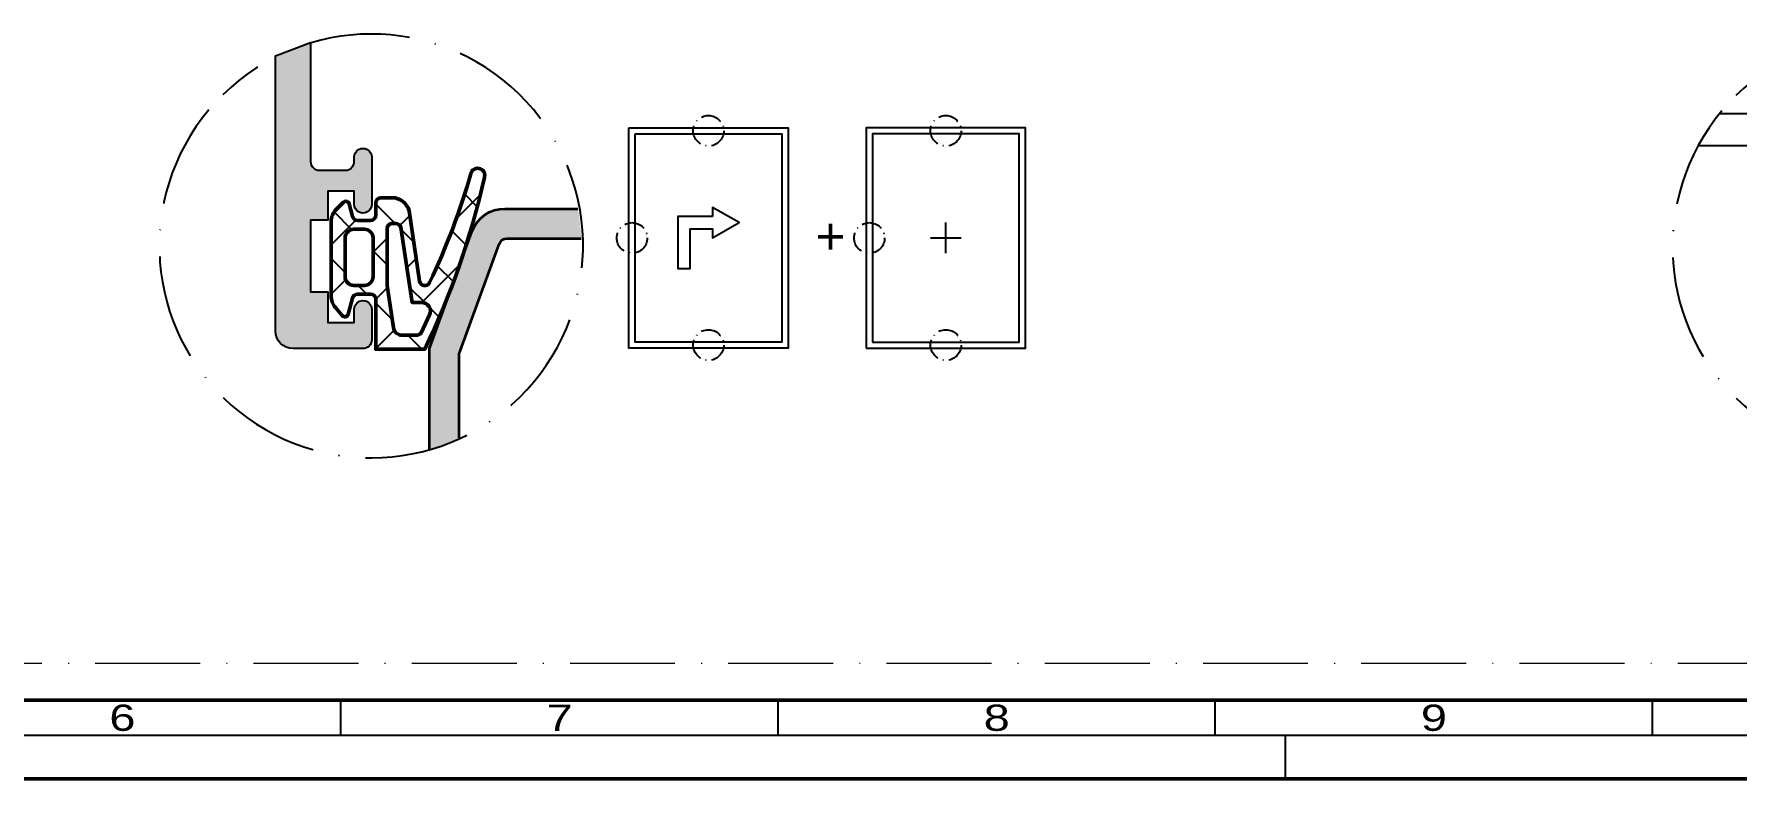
# Model space of a CAD drawing. Header units: millimetres. Extents: x -1189 to 0, y 0 to 841.
# Drawn here: x -929.1 to -734.3, y 0 to 85.2 of the extents above; entities that cross this region are included whole.
import ezdxf
from ezdxf.enums import TextEntityAlignment as Align

# ---------------------------------------------------------------- set-up
doc = ezdxf.new("R2010")
doc.units = ezdxf.units.MM
doc.linetypes.add('ACAD_ISO10W100', pattern=[18, 12, -3, 0, -3])
for name, color, linetype, lineweight in [('S02_Beschriftung', 40, 'Continuous', 25), ('S03_AL_Kontur', 255, 'Continuous', 35), ('S04_AL_Schraffur', 253, 'Continuous', 25), ('S05_EPDM_Kontur', 31, 'Continuous', 50), ('S06_EPDM_Schraffur', 43, 'Continuous', 25), ('S18_Mittellinie', 10, 'ACAD_ISO10W100', 25), ('S23_Konstruktion_025', 72, 'Continuous', 25)]:
    doc.layers.add(name, color=color, linetype=linetype, lineweight=lineweight)
doc.layers.add('S22_Einfügepunkte', color=91, linetype='Continuous', lineweight=50, plot=False)
doc.layers.add('S26_Schriftfeld', color=7, linetype='Continuous', lineweight=25, plot=False)
doc.styles.add('K_A1_8', font='arial.ttf', dxfattribs={"height": 5.987199999999998})
doc.styles.get("Standard").update_dxf_attribs({"font": 'arial.ttf'})

# ---------------------------------------------------------------- blocks, each defined once
blk = doc.blocks.new('244829_s')
at = {"layer": 'S06_EPDM_Schraffur'}
h = blk.add_hatch(dxfattribs=at)
h.set_pattern_fill('NETZ', color=256, scale=2, angle=45, style=0)
h.set_pattern_definition([(45, (617.6601567429907, -88.64266076529513), (-1.414213562373095, 1.414213562373095), []), (135, (617.6601567429907, -88.64266076529513), (-1.414213562373095, -1.414213562373095), [])])
edge = h.paths.add_edge_path()
edge.add_line((1.31995896787123, 1.505156014225506), (1.319463647305383, 5.755603294707498))
edge.add_arc((0.3194636540964023, 5.755486760957159), 0.9999999999990384, 0.006676892080389686, 45.0072487210942)
edge.add_line((1.026480970681177, 6.462682995426306), (0.6206625113835571, 6.868398784239574))
edge.add_arc((0.4792530242911643, 6.726978960916764), 0.1999905234464582, 45.00209392151699, 165.0111296612349)
edge.add_line((0.2860669617219855, 6.778702791956292), (0.09067933541189177, 6.04938713863109))
edge.add_arc((-0.1991015823545406, 6.12702102104404), 0.3000000000001061, 270.00646789040877, 345.0023392735157, ccw=False)
edge.add_line((-0.1990677165596253, 5.827021022955421), (-0.9349154950482443, 5.826937956055431))
edge.add_arc((-0.9349493608431232, 6.1269379541441), 0.300000000000156, 180.0066768921171, 270.0064678904018, ccw=False)
edge.add_line((-1.234949358806261, 6.126902994018806), (-1.234972671731271, 6.826955983180994))
edge.add_arc((-1.534972669219241, 6.826921023055886), 0.2999999995249876, 0.006676892092261436, 90.00000000001404)
edge.add_line((-1.534972669219314, 7.126921022580873), (-2.167645683752312, 7.126921022580788))
edge.add_arc((-2.167645683752059, 6.126921022580635), 1.000000000000153, 90.00000000001445, 165.0000000000039)
edge.add_line((-3.133571510041293, 6.38574006768313), (-3.741411434905672, 2.354787793096975))
edge.add_arc((-4.038057736108168, 2.399520018425213), 0.2999999999998977, 205.3860755422645, 351.42479633452126, ccw=False)
edge.add_arc((33.34909175754915, 20.14111036650122), 41.68312428200674, 196.1108095610322, 205.3860755422633, ccw=False)
edge.add_arc((-7.063466242337866, 8.413885592811898), 0.4000000000000021, 23.62948432204408, 199.1369034147332)
edge.add_arc((36.66501820924891, 18.08842912161499), 45.18322663721077, 192.5340766398802, 205.739730189605)
edge.add_line((-4.034952271805764, -1.533914576089188), (-1.23321178723495, -1.533914576089245))
edge.add_line((-1.23321178723495, -1.533914576089245), (-1.23321178723495, 1.316039011198498))
edge.add_arc((-0.9332117872347941, 1.316039011198359), 0.3000000000001558, 90.00667689208711, 179.9999999999734, ccw=False)
edge.add_line((-0.9332467473599309, 1.616039009161497), (-0.1974076743780415, 1.616124759249004))
edge.add_arc((-0.1973727142529929, 1.316124761286276), 0.2999999999997458, 15.002504555112921, 90.00667689207017, ccw=False)
edge.add_line((0.09240163925028355, 1.393783141720107), (0.3414652606568325, 0.4644275529088446))
edge.add_arc((0.534651209376405, 0.5162215983708148), 0.2000085846357549, 195.0083085011287, 320.0042489825376)
edge.add_line((0.6878762078638374, 0.3876699209545933), (1.086078386756753, 0.8623412259176462))
edge.add_arc((0.3199589746610275, 1.50503948047465), 1.00000000000026, 320.0066829298793, 360.00667689211)
edge = h.paths.add_edge_path(flags=16)
edge.add_line((-1.0802886924115, 4.827044808946724), (-1.080288692411727, 2.616149315977822))
edge.add_arc((-0.5802886924117221, 2.616149315977799), 0.5000000000000053, 179.9999999999974, 269.9999999999994)
edge.add_line((-0.5802886924117274, 2.116149315977793), (0.019711307588409, 2.116149315977808))
edge.add_arc((0.01971130758839479, 2.616149315977822), 0.5000000000000142, 270.0000000000016, 359.9999999999984)
edge.add_line((0.519711307588409, 2.616149315977808), (0.519711307588409, 4.827044808946695))
edge.add_arc((0.01971130758839656, 4.827044808946725), 0.5000000000000124, 359.9999999999965, 449.9999999999985)
edge.add_line((0.019711307588409, 5.327044808946738), (-0.5802886924115, 5.327044808946724))
edge.add_arc((-0.5802886924114947, 4.827044808946718), 0.5000000000000053, 90.00000000000061, 179.9999999999994)
edge = h.paths.add_edge_path(flags=16)
edge.add_line((-1.880288692411682, 2.116149315978419), (-1.880288692411682, 5.352754203768086))
edge.add_arc((-2.180288692411776, 5.352754203768126), 0.3000000000000944, 359.9999999999923, 450.0071907905415)
edge.add_line((-2.180326343302909, 5.652754201405571), (-2.375127259398482, 5.652729753311803))
edge.add_arc((-2.375089608507286, 5.352729755674504), 0.299999999999948, 90.00719079055366, 165.0000000000201)
edge.add_line((-2.664867356393984, 5.430375469205146), (-3.312024235730746, 1.138688812789241))
edge.add_line((-3.312024235730746, 1.138688812789241), (-3.858471551161756, 1.138688812789255))
edge.add_arc((-3.858471551161699, 0.638688812789217), 0.5000000000000377, 90.00000000000652, 205.4839577786892)
edge.add_line((-4.309824444957371, 0.4235596300586764), (-3.820883120642634, -0.6022662426788088))
edge.add_arc((-3.57257340171005, -0.4339145765641942), 0.2999999999999093, 214.13690341476, 270.0000000000145)
edge.add_line((-3.572573401709974, -0.7339145765641035), (-2.73321178723495, -0.7339145765641462))
edge.add_arc((-2.73321178723486, -0.2339145765639802), 0.5000000000001659, 269.9999999999897, 351.589035106458)
edge.add_line((-2.238589608020675, -0.3070507497587585), (-1.880288692411682, 2.116149315978419))
at = {"layer": 'S05_EPDM_Kontur'}
for points in [[(1.31995896787123, 1.505156014225506), (1.319463647305383, 5.755603294707498, 0.1989149611761598), (1.026480970681177, 6.462682995426306), (0.6206625113835571, 6.868398784239574, 0.5774028381890676), (0.2860669617219855, 6.778702791956292), (0.09067933541189177, 6.04938713863109, -0.3394341687015303), (-0.1990677165596253, 5.827021022955421), (-0.9349154950482443, 5.826937956055431, -0.4142124939669659), (-1.234949358806261, 6.126902994018806), (-1.234972671731271, 6.826955983180994, 0.4141794308396632), (-1.534972669219314, 7.126921022580873), (-2.167645683752312, 7.126921022580788, 0.3394542588633241), (-3.133571510041293, 6.38574006768313), (-3.741411434905672, 2.354787793096975, -0.740222567065111), (-4.30908958889097, 2.270905342835448, -0.04049309289186722), (-6.697003606646263, 8.574213808176395, 0.9615437515242963), (-7.441361426205731, 8.282755009005243, 0.05768438752446726), (-4.034952271805764, -1.533914576089188), (-1.23321178723495, -1.533914576089245), (-1.23321178723495, 1.316039011198498, -0.4141794308394816), (-0.9332467473599309, 1.616039009161497), (-0.1974076743780415, 1.616124759249004, -0.3394745620199838), (0.09240163925028355, 1.393783141720107), (0.3414652606568325, 0.4644275529088446, 0.6067906612295471), (0.6878762078638374, 0.3876699209545933), (1.086078386756753, 0.8623412259176462, 0.1763269535446369)], [(-1.880288692411682, 2.116149315978419), (-1.880288692411682, 5.352754203768086, 0.4142503218199612), (-2.180326343302909, 5.652754201405571), (-2.375127259398482, 5.652729753311803, 0.3394192680918474), (-2.664867356393984, 5.430375469205146), (-3.312024235730746, 1.138688812789241), (-3.858471551161756, 1.138688812789255, 0.5513692153676218), (-4.309824444957371, 0.4235596300586764), (-3.820883120642634, -0.6022662426788088, 0.2486936092418233), (-3.572573401709974, -0.7339145765641035), (-2.73321178723495, -0.7339145765641462, 0.371842206865549), (-2.238589608020675, -0.3070507497587585)], [(-1.0802886924115, 4.827044808946724), (-1.080288692411727, 2.616149315977822, 0.4142135623731054), (-0.5802886924117274, 2.116149315977793), (0.019711307588409, 2.116149315977808, 0.4142135623730784), (0.519711307588409, 2.616149315977808), (0.519711307588409, 4.827044808946695, 0.4142135623731054), (0.019711307588409, 5.327044808946738), (-0.5802886924115, 5.327044808946724, 0.4142135623730888)]]:
    blk.add_lwpolyline(points, format="xyb", close=True, dxfattribs=at)
blk = doc.blocks.new('FR_Hebe-Schiebe')
at = {"layer": 'S23_Konstruktion_025'}
for points in [[(6.5, 9), (-6.5, 9), (-6.5, -9), (6.5, -9)], [(6, 8.5), (-6, 8.5), (-6, -8.5), (6, -8.5)], [(-0.3349364905388938, 1.75), (2.5, 1.749999999999886), (2.5, -2.499999999999943), (1.5, -2.499999999999943), (1.5, 0.75), (-0.3349364905388938, 0.7499999999999432), (-0.3349364905388938, 0), (-2.5, 1.25), (-0.3349364905388938, 2.5)]]:
    blk.add_lwpolyline(points, close=True, dxfattribs=at)
blk = doc.blocks.new('*U85')
at = {"layer": 'S22_Einfügepunkte', "color": 8, "linetype": 'ACAD_ISO10W100', "lineweight": 0}
blk.add_line((-1175.50740731288, 13.24264068711937), (-534.4466333664386, 13.24264068711932), dxfattribs=at)
at = {"layer": 'S26_Schriftfeld', "lineweight": 50}
for p, q in [((-9, 9), (-1179.750048, 9)), ((-1189.000049, 0), (0, 0))]:
    blk.add_line(p, q, dxfattribs=at)
at = {"layer": 'S26_Schriftfeld', "color": 2, "lineweight": 25}
for p, q in [((-894.000067, 5.000000999999997), (-894.0000670000004, 9)), ((-844.0000599999998, 5.000000999999997), (-844.0000600000003, 9)), ((-794.0000529999998, 5.000000999999997), (-794.0000530000002, 9)), ((-744.0000460000001, 5.000000999999997), (-744.0000460000001, 9)), ((-1184.000048, 5.000000999999997), (-4.999998999999661, 5.000000999999997)), ((-785.9999909999997, 5.000000999999997), (-785.9999909999997, 0))]:
    blk.add_line(p, q, dxfattribs=at)
at = {"layer": 'S26_Schriftfeld'}
blk.add_line((-794.000053, 7.000000499999999), (-794.000053, 7.000000499999999), dxfattribs=at)
at = {"color": 2, "width": 1.2814}
for s, p in [('6', (-919.000071, 7.000000499999999)), ('7', (-869.0000635000001, 7.000000499999999)), ('8', (-819.0000565, 7.000000500000002)), ('9', (-769.0000495, 7.000000499999999))]:
    blk.add_text(s, height=3, dxfattribs=at).set_placement(p, align=Align.MIDDLE)

msp = doc.modelspace()

# ---------------------------------------------------------------- hatches: boundary and pattern name
at = {"layer": 'S04_AL_Schraffur'}
h = msp.add_hatch(color=256, dxfattribs=at)
h.dxf.hatch_style = 1
h.paths.add_polyline_path([(-896.4879839718942, 69.61000181845316), (-893.4879839718942, 69.61000181845316, 0.5134783182059809), (-892.4581264720418, 70.86746619341716, -1.130654629417807), (-890.4879839718942, 71.11000181845361), (-890.4879839718942, 65.71000181845307, -1), (-892.4879839718942, 65.71000181845307), (-892.4879839718942, 67.21000181845307), (-895.4879839718942, 67.21000181845307), (-895.4879839718942, 63.91000181845288), (-897.4879839718942, 63.91000181845288), (-897.4879839718942, 55.71000181845307), (-895.4879839718942, 55.71000181845307), (-895.4879839718942, 52.21000181845307), (-892.4879839718942, 52.21000181845307), (-892.4879839718942, 53.71000181845307, -1), (-890.4879839718942, 53.71000181845307), (-890.4879839718942, 50.21000181845307, -0.4142135623730951), (-891.4879839718942, 49.21000181845307), (-899.4879839718942, 49.21000181845307, -0.4142135623730951), (-901.4879839718942, 51.21000181845307), (-901.4879839718942, 82.67670364152332), (-897.4878604410915, 84.22827977308248), (-897.4879839718542, 70.61001088940998, 0.414216219197167)])
h = msp.add_hatch(color=256, dxfattribs=at)
h.dxf.hatch_style = 1
h.paths.add_polyline_path([(-866.544623156793, 61.81350805073657, 0.03532257940408311), (-866.9071995659542, 65.21350805073621), (-875.263774457655, 65.21350805073621, 0.315298788878985), (-879.022544940799, 62.58158862403911), (-883.8881283587525, 49.21350805073621), (-883.8881283587525, 37.71477772632375, 0.03757296163692986), (-880.4881283587529, 39.00485356837794), (-880.4881283587529, 48.61399631632753), (-875.683898980582, 61.81350805073657)])

# ---------------------------------------------------------------- linework, layer by layer
msp.add_lwpolyline([(-897.4878604410915, 84.22827977308248), (-897.4879839718942, 70.61000181845361, 0.4142135623730945), (-896.4879839718942, 69.61000181845316), (-893.4879839718942, 69.61000181845316, 0.4142135623730753), (-892.4879839718942, 70.61000181845361), (-892.4879839718942, 71.11000181845361, -1.000000000000011), (-890.4879839718942, 71.11000181845316), (-890.4879839718942, 65.71000181845307, -1.000000000000014), (-892.4879839718942, 65.71000181845307), (-892.4879839718942, 67.21000181845307), (-895.4879839718942, 67.21000181845307), (-895.4879839718942, 63.91000181845288), (-897.4879839718942, 63.91000181845288), (-897.4879839718942, 55.71000181845307), (-895.4879839718942, 55.71000181845307), (-895.4879839718942, 52.21000181845307), (-892.4879839718942, 52.21000181845307), (-892.4879839718942, 53.71000181845307, -0.9999999999999999), (-890.4879839718942, 53.71000181845307), (-890.4879839718942, 50.21000181845307, -0.414213562373095), (-891.487983971896, 49.21000181845307), (-899.4879839718942, 49.21000181845307, -0.414213562373095), (-901.4879839718942, 51.21000181845307), (-901.4879839718942, 82.67670364152332)], format="xyb", close=True)
msp.add_lwpolyline([(-693.9538488413718, 66.64858734670543), (-700.8809211966236, 66.64858734670543, -0.414213562373095), (-701.4809211966235, 67.24858734670556), (-701.4809211966235, 68.29166540854021, 0.1316524975873962), (-701.614895792839, 68.79166540854021), (-703.2643404382998, 71.64858733875053, -0.5773502691896267), (-702.7447251960289, 72.54858733875062), (-701.6809211966233, 72.54858733875062), (-701.6809211966233, 73.34858733875058, 0.414213562373095), (-702.4809211966235, 74.14858733875053), (-704.3613059497602, 74.14858733875053, -0.2679491924311208), (-704.8809211920307, 74.44858733875049), (-705.5160064927318, 75.54858734670552, 0.2679491924311212), (-706.3820318965163, 76.04858734670552), (-736.35398835864, 76.04858734670552)], format="xyb")
msp.add_lwpolyline([(-738.756400871654, 72.44858734670538), (-713.4809211966235, 72.44858734670538)])
at = {"layer": 'S03_AL_Kontur'}
for points in [[(-883.8881283587525, 37.71477772632375), (-883.8881283587525, 49.21350805073621), (-879.022544940799, 62.58158862403911, -0.3152987888789834), (-875.263774457655, 65.21350805073621), (-866.9071995659542, 65.21350805073621)], [(-880.4881283587529, 39.00485356837839), (-880.4881283587529, 48.61399631632753), (-875.9233840631568, 61.15552819406207, -0.3152987888789859), (-874.9836914423704, 61.81350805073657), (-866.544623156793, 61.81350805073657)]]:
    msp.add_lwpolyline(points, format="xyb", dxfattribs=at)
at = {"layer": 'S18_Mittellinie', "ltscale": 0.2}
for centre in [(-851.9672430031842, 74.1140914363466), (-824.8204658941718, 74.1140914363466), (-860.7172430031842, 61.8640914363466), (-833.5704658941718, 61.8640914363466), (-851.9672430031842, 49.6140914363466), (-824.8204658941718, 49.6140914363466)]:
    msp.add_circle(centre, 1.75, dxfattribs=at)
at = {"layer": 'S18_Mittellinie'}
for centre in [(-890.5407766285516, 60.95052967923971), (-717.4809211966235, 60.85228577716998)]:
    msp.add_arc(centre, 24.23056428344698, 140.0533857789026, 134.4551777746219, dxfattribs=at)
at = {"layer": 'S23_Konstruktion_025'}
for p, q in [((-824.8204658941718, 60.1140914363466), (-824.8204658941718, 63.6140914363466)), ((-826.5704658941718, 61.8640914363466), (-823.0704658941718, 61.8640914363466))]:
    msp.add_line(p, q, dxfattribs=at)
for points in [[(-833.9204658941717, 49.26409143634646), (-815.7204658941719, 49.26409143634646), (-815.7204658941719, 74.46409143634651), (-833.9204658941717, 74.46409143634651)], [(-833.2204658941719, 49.96409143634651), (-816.4204658941717, 49.96409143634651), (-816.4204658941717, 73.76409143634646), (-833.2204658941719, 73.76409143634646)]]:
    msp.add_lwpolyline(points, close=True, dxfattribs=at)

# ---------------------------------------------------------------- block references
at = {"xscale": -1.4, "yscale": 1.4, "zscale": 1.4}
msp.add_blockref('FR_Hebe-Schiebe', (-851.9672430031842, 61.8640914363466), dxfattribs=at)
at = {"layer": 'S03_AL_Kontur', "xscale": -2, "yscale": 2, "zscale": 2}
msp.add_blockref('244829_s', (-892.4879839718942, 52.21000181845307), dxfattribs=at)
at = {"layer": 'S26_Schriftfeld'}
msp.add_blockref('*U85', (0, 0), dxfattribs=at)

# ---------------------------------------------------------------- texts
at = {"layer": 'S02_Beschriftung', "insert": (-839.7194665082338, 64.16802251227296), "char_height": 4.191039999999999, "width": 27.80491, "attachment_point": 1, "style": 'K_A1_8'}
msp.add_mtext('+', dxfattribs=at)

doc.saveas('drawing.dxf')
